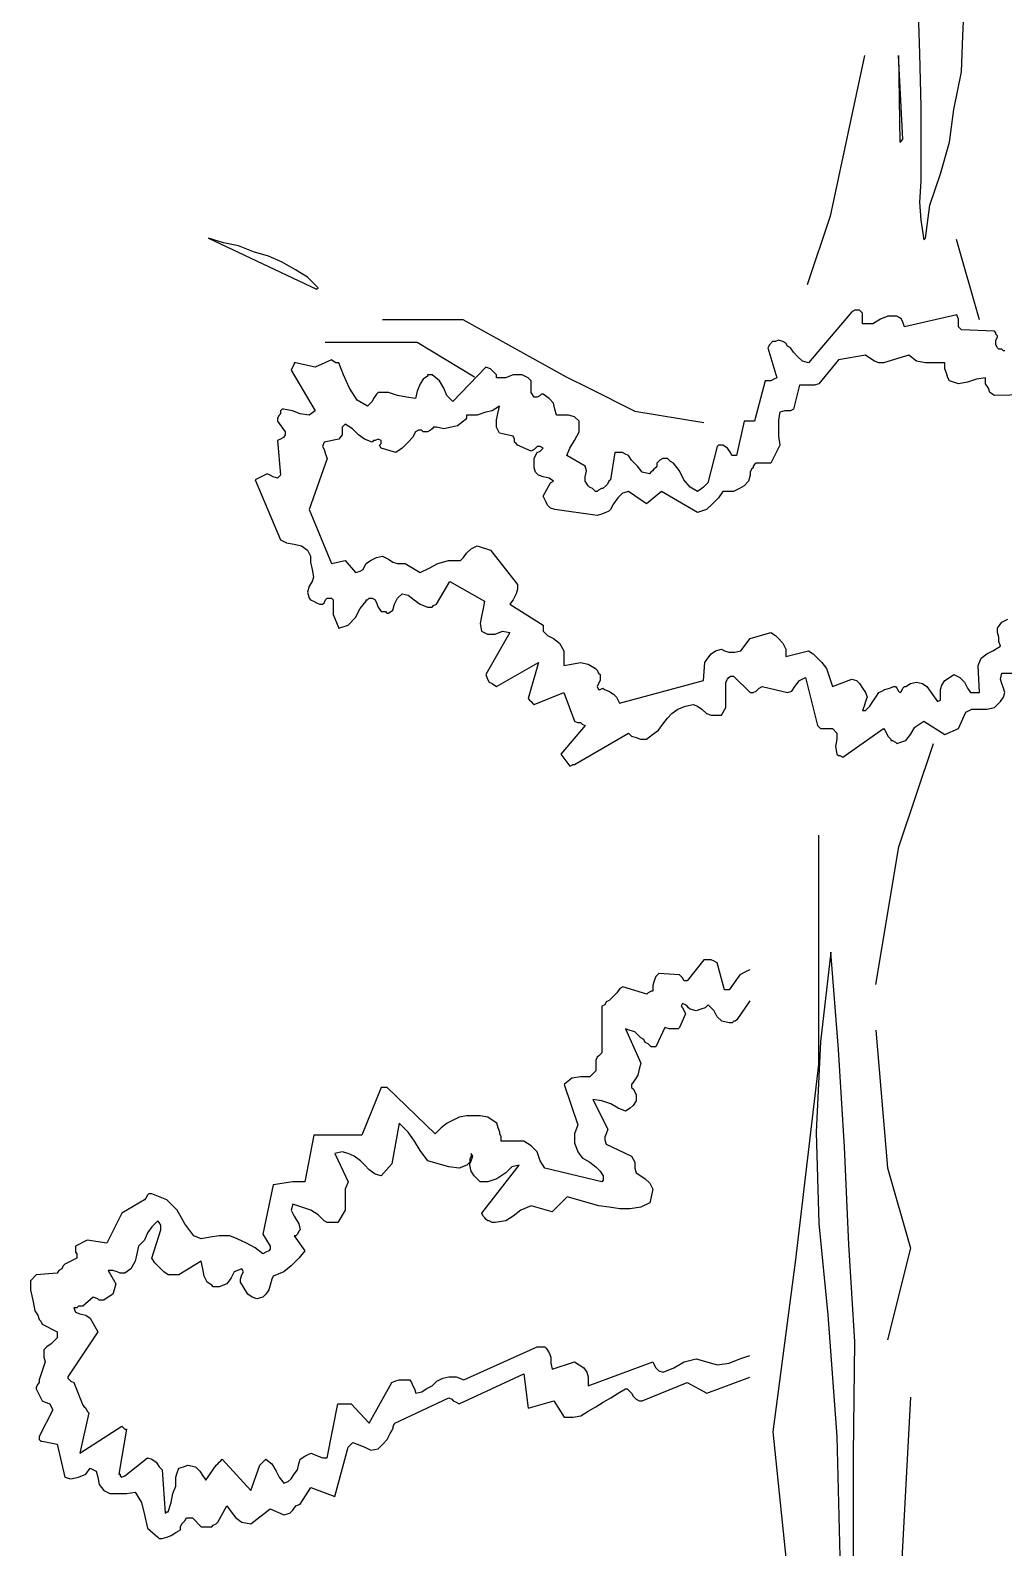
# Model space of a CAD drawing. Header units: millimetres. Extents: x 156.6 to 189.1, y 206.7 to 239.3.
# Drawn here: x 162.422 to 163.069, y 208.951 to 209.96 of the extents above; entities that cross this region are included whole.
import ezdxf

# ---------------------------------------------------------------- set-up
doc = ezdxf.new("R2010")
doc.units = ezdxf.units.MM
doc.header["$LTSCALE"] = 0.02
doc.layers.add('7', color=7, linetype='Continuous')

msp = doc.modelspace()

# ---------------------------------------------------------------- linework, layer by layer
for points in [[(162.9769, 209.9428), (162.954, 209.8361), (162.9388, 209.7903)], [(163.0379, 209.8208), (163.0532, 209.7674)], [(162.6565, 209.7674), (162.7099, 209.7674), (162.7785, 209.7293), (162.7938, 209.7217), (162.8243, 209.7064), (162.8701, 209.6988)], [(162.6183, 209.7522), (162.6794, 209.7522), (162.7175, 209.7293)], [(162.9845, 209.3252), (162.9998, 209.4167), (163.0227, 209.4853)], [(162.9464, 209.4243), (162.9464, 209.2718), (162.9311, 209.1421), (162.9159, 209.0277), (162.9388, 208.8066), (162.9464, 208.7837), (162.9464, 208.7151), (162.9388, 208.6693)], [(162.9845, 209.2947), (162.9922, 209.2031), (163.0074, 209.1498), (162.9922, 209.0888)], [(163.0074, 209.0506), (162.9998, 208.9057), (162.9998, 208.8371), (162.9769, 208.7151), (162.9769, 208.6312), (162.9769, 208.5626), (162.9769, 208.4482), (162.9769, 208.3643), (162.9845, 208.2881), (162.9998, 208.1813), (163.0151, 208.1355), (163.0379, 208.105)]]:
    msp.add_lwpolyline(points)
at = {"layer": '7', "linetype": 'Continuous'}
for points in [[(163.0124, 209.9789), (163.0135, 209.944), (163.0144, 209.9091), (163.0144, 209.8732), (163.0144, 209.8593), (163.0135, 209.8453), (163.0144, 209.8333), (163.0164, 209.8204), (163.0164, 209.8204), (163.0175, 209.8214), (163.0175, 209.8214), (163.0175, 209.8214)], [(163.0175, 209.8214), (163.0204, 209.8433), (163.0274, 209.8643), (163.0334, 209.8852), (163.0364, 209.9071), (163.0414, 209.9321), (163.0424, 209.956), (163.0434, 209.9799)], [(163.0025, 209.8872), (162.9995, 209.943), (163.0005, 209.8852), (163.0005, 209.8852), (163.0015, 209.8862), (163.0025, 209.8872), (163.0025, 209.8872)], [(162.6126, 209.7875), (162.6126, 209.7875), (162.6136, 209.7885), (162.6136, 209.7885), (162.6136, 209.7885), (162.6066, 209.7954), (162.5986, 209.8004), (162.5897, 209.8054), (162.5807, 209.8094), (162.5707, 209.8124), (162.5607, 209.8164), (162.5508, 209.8184), (162.5408, 209.8214), (162.6126, 209.7875)], [(163.0703, 209.7466), (163.0693, 209.7466), (163.0683, 209.7476), (163.0663, 209.7476), (163.0653, 209.7486), (163.0643, 209.7506), (163.0643, 209.7516), (163.0643, 209.7536), (163.0653, 209.7556), (163.0653, 209.7565), (163.0643, 209.7576), (163.0643, 209.7585), (163.0633, 209.7596), (163.0414, 209.7605), (163.0394, 209.7625), (163.0394, 209.7645), (163.0394, 209.7675), (163.0384, 209.7705), (163.0035, 209.7625), (163.0025, 209.7655), (163.0015, 209.7675), (163.0005, 209.7685), (162.9985, 209.7695), (162.9925, 209.7695), (162.9875, 209.7675), (162.9825, 209.7645), (162.9756, 209.7645), (162.9756, 209.7665), (162.9756, 209.7675), (162.9756, 209.7695), (162.9756, 209.7715), (162.9746, 209.7725), (162.9736, 209.7735), (162.9706, 209.7735), (162.9686, 209.7725), (162.9397, 209.7386), (162.9357, 209.7396), (162.9327, 209.7426), (162.9297, 209.7456), (162.9277, 209.7486), (162.9257, 209.7496), (162.9247, 209.7516), (162.9227, 209.7526), (162.9197, 209.7536), (162.9177, 209.7526), (162.9157, 209.7526), (162.9137, 209.7506), (162.9127, 209.7486), (162.9187, 209.7286), (162.9167, 209.7277), (162.9147, 209.7266), (162.9127, 209.7266), (162.9108, 209.7266), (162.9038, 209.6997), (162.9018, 209.6997), (162.9008, 209.6997), (162.8988, 209.6997), (162.8968, 209.6997), (162.8918, 209.6768), (162.8888, 209.6768), (162.8878, 209.6788), (162.8858, 209.6818), (162.8828, 209.6837), (162.8828, 209.6837), (162.8818, 209.6837), (162.8798, 209.6837), (162.8789, 209.6828), (162.8728, 209.6588), (162.8719, 209.6578), (162.8699, 209.6558), (162.8688, 209.6549), (162.8659, 209.6529), (162.8609, 209.6558), (162.8569, 209.6608), (162.8539, 209.6668), (162.8499, 209.6718), (162.8479, 209.6728), (162.8459, 209.6748), (162.8429, 209.6748), (162.8409, 209.6738), (162.84, 209.6728), (162.8389, 209.6718), (162.8389, 209.6698), (162.838, 209.6688), (162.8369, 209.6678), (162.836, 209.6668), (162.8349, 209.6658), (162.834, 209.6648), (162.829, 209.6658), (162.826, 209.6698), (162.822, 209.6738), (162.82, 209.6768), (162.818, 209.6778), (162.816, 209.6788), (162.814, 209.6788), (162.811, 209.6788), (162.808, 209.6608), (162.807, 209.6598), (162.8061, 209.6578), (162.805, 209.6568), (162.803, 209.6549), (162.8021, 209.6549), (162.8, 209.6538), (162.7991, 209.6529), (162.798, 209.6529), (162.7971, 209.6538), (162.7961, 209.6549), (162.7941, 209.6558), (162.7931, 209.6568), (162.7911, 209.6598), (162.7911, 209.6628), (162.7921, 209.6668), (162.7911, 209.6698), (162.7791, 209.6768), (162.7811, 209.6818), (162.7841, 209.6868), (162.7871, 209.6927), (162.7871, 209.6997), (162.7841, 209.7027), (162.7801, 209.7037), (162.7761, 209.7037), (162.7721, 209.7037), (162.7711, 209.7077), (162.7701, 209.7117), (162.7672, 209.7147), (162.7632, 209.7176), (162.7622, 209.7176), (162.7612, 209.7167), (162.7592, 209.7157), (162.7572, 209.7157), (162.7552, 209.7187), (162.7552, 209.7226), (162.7552, 209.7266), (162.7532, 209.7286), (162.7492, 209.7306), (162.7432, 209.7306), (162.7382, 209.7286), (162.7322, 209.7286), (162.7322, 209.7306), (162.7302, 209.7326), (162.7283, 209.7346), (162.7252, 209.7356), (162.7033, 209.7127), (162.6993, 209.7167), (162.6973, 209.7216), (162.6944, 209.7266), (162.6894, 209.7306), (162.6894, 209.7306), (162.6884, 209.7306), (162.6864, 209.7306), (162.6864, 209.7296), (162.6834, 209.7277), (162.6814, 209.7246), (162.6794, 209.7196), (162.6784, 209.7147), (162.6724, 209.7157), (162.6664, 209.7167), (162.6605, 209.7187), (162.6535, 209.7187), (162.6524, 209.7176), (162.6505, 209.7147), (162.6495, 209.7127), (162.6465, 209.7097), (162.6395, 209.7137), (162.6345, 209.7216), (162.6305, 209.7306), (162.6275, 209.7386), (162.6265, 209.7386), (162.6255, 209.7386), (162.6236, 209.7396), (162.6225, 209.7406), (162.6116, 209.7356), (162.5986, 209.7386), (162.5976, 209.7386), (162.5976, 209.7376), (162.5966, 209.7356), (162.5956, 209.7336), (162.6116, 209.7067), (162.6076, 209.7037), (162.6016, 209.7047), (162.5966, 209.7067), (162.5906, 209.7077), (162.5897, 209.7077), (162.5897, 209.7077), (162.5897, 209.7077), (162.5886, 209.7067), (162.5886, 209.7047), (162.5877, 209.7037), (162.5866, 209.7017), (162.5866, 209.6997), (162.5916, 209.6927), (162.5916, 209.6907), (162.5906, 209.6888), (162.5886, 209.6877), (162.5866, 209.6868), (162.5886, 209.6638), (162.5866, 209.6618), (162.5837, 209.6628), (162.5817, 209.6638), (162.5797, 209.6648), (162.5717, 209.6608), (162.5886, 209.6209), (162.5926, 209.6189), (162.5976, 209.6179), (162.6026, 209.6169), (162.6066, 209.614), (162.6086, 209.61), (162.6086, 209.606), (162.6096, 209.601), (162.6106, 209.596), (162.6096, 209.593), (162.6076, 209.59), (162.6066, 209.586), (162.6076, 209.5821), (162.6086, 209.581), (162.6106, 209.5801), (162.6126, 209.579), (162.6146, 209.5781), (162.6166, 209.5781), (162.6176, 209.579), (162.6186, 209.581), (162.6196, 209.5821), (162.6205, 209.5821), (162.6225, 209.5821), (162.6236, 209.581), (162.6236, 209.5801), (162.6236, 209.5711), (162.6275, 209.5621), (162.6335, 209.5641), (162.6385, 209.5691), (162.6415, 209.5751), (162.6455, 209.5801), (162.6455, 209.581), (162.6465, 209.581), (162.6475, 209.5821), (162.6495, 209.5821), (162.6515, 209.581), (162.6524, 209.579), (162.6535, 209.576), (162.6555, 209.5731), (162.6565, 209.5731), (162.6585, 209.5731), (162.6594, 209.5721), (162.6605, 209.5721), (162.6634, 209.574), (162.6644, 209.5781), (162.6664, 209.5821), (162.6694, 209.585), (162.6734, 209.584), (162.6774, 209.581), (162.6814, 209.5781), (162.6864, 209.576), (162.6874, 209.576), (162.6894, 209.576), (162.6904, 209.5771), (162.6924, 209.5781), (162.7013, 209.593), (162.7243, 209.5801), (162.7233, 209.5751), (162.7223, 209.5701), (162.7213, 209.5651), (162.7223, 209.5601), (162.7263, 209.5581), (162.7313, 209.5581), (162.7362, 209.5601), (162.7412, 209.5591), (162.7252, 209.5312), (162.7263, 209.5282), (162.7273, 209.5262), (162.7293, 209.5252), (162.7322, 209.5232), (162.7602, 209.5392), (162.7532, 209.5152), (162.7542, 209.5142), (162.7552, 209.5132), (162.7562, 209.5122), (162.7572, 209.5113), (162.7771, 209.5192), (162.7841, 209.5003), (162.7861, 209.4993), (162.7881, 209.4993), (162.7891, 209.4983), (162.7911, 209.4973), (162.7751, 209.4783), (162.7811, 209.4704), (162.7811, 209.4704), (162.7831, 209.4713), (162.7841, 209.4713), (162.7841, 209.4713)], [(163.1042, 209.7176), (163.0633, 209.7167), (163.0603, 209.7187), (163.0593, 209.7216), (163.0573, 209.7246), (163.0573, 209.7286), (163.0513, 209.7277), (163.0454, 209.7257), (163.0394, 209.7246), (163.0334, 209.7266), (163.0324, 209.7286), (163.0314, 209.7316), (163.0304, 209.7346), (163.0304, 209.7386), (163.0234, 209.7386), (163.0175, 209.7386), (163.0115, 209.7396), (163.0065, 209.7436), (162.9895, 209.7386), (162.9865, 209.7386), (162.9836, 209.7396), (162.9805, 209.7416), (162.9776, 209.7436), (162.9596, 209.7406), (162.9466, 209.7246), (162.9436, 209.7236), (162.9407, 209.7236), (162.9367, 209.7236), (162.9337, 209.7236), (162.9297, 209.7077), (162.9277, 209.7067), (162.9257, 209.7067), (162.9237, 209.7067), (162.9207, 209.7057), (162.9197, 209.7007), (162.9197, 209.6957), (162.9197, 209.6897), (162.9207, 209.6837), (162.9147, 209.6718), (162.9058, 209.6718), (162.9048, 209.6718), (162.9048, 209.6718), (162.9038, 209.6708), (162.9028, 209.6698), (162.9028, 209.6688), (162.9018, 209.6678), (162.9008, 209.6658), (162.9008, 209.6638), (162.8998, 209.6598), (162.8968, 209.6568), (162.8938, 209.6549), (162.8898, 209.6529), (162.8888, 209.6529), (162.8868, 209.6529), (162.8858, 209.6529), (162.8828, 209.6529), (162.8798, 209.6488), (162.8758, 209.6448), (162.8719, 209.6409), (162.8659, 209.6389), (162.8419, 209.6529), (162.832, 209.6448), (162.82, 209.6529), (162.816, 209.6518), (162.813, 209.6488), (162.81, 209.6448), (162.808, 209.6409), (162.807, 209.6399), (162.805, 209.6389), (162.8021, 209.6379), (162.7991, 209.6369), (162.7711, 209.6409), (162.7681, 209.6419), (162.7661, 209.6439), (162.7652, 209.6459), (162.7632, 209.6499), (162.7681, 209.6588), (162.7701, 209.6598), (162.7672, 209.6618), (162.7632, 209.6628), (162.7602, 209.6638), (162.7582, 209.6658), (162.7572, 209.6688), (162.7572, 209.6718), (162.7572, 209.6748), (162.7582, 209.6768), (162.7592, 209.6788), (162.7612, 209.6798), (162.7632, 209.6818), (162.7612, 209.6828), (162.7592, 209.6828), (162.7572, 209.6808), (162.7552, 209.6798), (162.7462, 209.6837), (162.7452, 209.6848), (162.7442, 209.6857), (162.7442, 209.6877), (162.7432, 209.6897), (162.7342, 209.6917), (162.7322, 209.6957), (162.7322, 209.7007), (162.7333, 209.7057), (162.7342, 209.7097), (162.7293, 209.7067), (162.7252, 209.7057), (162.7193, 209.7037), (162.7123, 209.7037), (162.7123, 209.7027), (162.7123, 209.7017), (162.7113, 209.7007), (162.7103, 209.6997), (162.7063, 209.6967), (162.7023, 209.6957), (162.6973, 209.6947), (162.6924, 209.6957), (162.6904, 209.6957), (162.6894, 209.6947), (162.6884, 209.6937), (162.6864, 209.6927), (162.6834, 209.6927), (162.6824, 209.6937), (162.6804, 209.6937), (162.6784, 209.6927), (162.6764, 209.6888), (162.6734, 209.6857), (162.6694, 209.6818), (162.6654, 209.6788), (162.6555, 209.6818), (162.6545, 209.6837), (162.6555, 209.6848), (162.6555, 209.6868), (162.6535, 209.6877), (162.6535, 209.6877), (162.6515, 209.6868), (162.6505, 209.6868), (162.6495, 209.6857), (162.6445, 209.6877), (162.6405, 209.6907), (162.6365, 209.6947), (162.6315, 209.6977), (162.6295, 209.6957), (162.6295, 209.6927), (162.6295, 209.6907), (162.6275, 209.6877), (162.6176, 209.6857), (162.6166, 209.6828), (162.6176, 209.6808), (162.6186, 209.6778), (162.6196, 209.6748), (162.6076, 209.6409), (162.6225, 209.605), (162.6315, 209.607), (162.6385, 209.599), (162.6415, 209.6), (162.6435, 209.601), (162.6445, 209.603), (162.6455, 209.605), (162.6485, 209.607), (162.6524, 209.609), (162.6565, 209.61), (162.6605, 209.608), (162.6634, 209.606), (162.6664, 209.605), (162.6684, 209.605), (162.6714, 209.605), (162.6814, 209.599), (162.6874, 209.602), (162.6933, 209.605), (162.7003, 209.607), (162.7083, 209.607), (162.7103, 209.609), (162.7123, 209.612), (162.7153, 209.6149), (162.7193, 209.6169), (162.7283, 209.614), (162.7462, 209.591), (162.7462, 209.588), (162.7452, 209.585), (162.7432, 209.581), (162.7412, 209.5781), (162.7632, 209.5641), (162.7632, 209.5641), (162.7632, 209.5631), (162.7632, 209.5611), (162.7632, 209.5601), (162.7661, 209.5571), (162.7701, 209.5551), (162.7741, 209.5521), (162.7771, 209.5471), (162.7771, 209.5372), (162.7821, 209.5382), (162.7881, 209.5392), (162.7931, 209.5382), (162.798, 209.5352), (162.7991, 209.5342), (162.8, 209.5322), (162.8011, 209.5312), (162.8011, 209.5312), (162.8011, 209.5292), (162.8011, 209.5272), (162.8, 209.5252), (162.7991, 209.5232), (162.8, 209.5212), (162.8011, 209.5212), (162.803, 209.5222), (162.8041, 209.5212), (162.807, 209.5202), (162.81, 209.5182), (162.812, 209.5162), (162.814, 209.5122), (162.8699, 209.5272), (162.8708, 209.5392), (162.8728, 209.5421), (162.8749, 209.5451), (162.8778, 209.5471), (162.8818, 209.5481), (162.8838, 209.5471), (162.8868, 209.5461), (162.8908, 209.5461), (162.8948, 209.5471), (162.9008, 209.5551), (162.9147, 209.5591), (162.9177, 209.5571), (162.9197, 209.5551), (162.9227, 209.5521), (162.9247, 209.5481), (162.9247, 209.5471), (162.9247, 209.5461), (162.9247, 209.5441), (162.9247, 209.5432), (162.9397, 209.5471), (162.9427, 209.5451), (162.9456, 209.5421), (162.9486, 209.5392), (162.9516, 209.5352), (162.9556, 209.5232), (162.9686, 209.5282), (162.9716, 209.5272), (162.9736, 209.5252), (162.9756, 209.5222), (162.9776, 209.5192), (162.9786, 209.5162), (162.9776, 209.5132), (162.9766, 209.5102), (162.9756, 209.5073), (162.9756, 209.5073), (162.9766, 209.5073), (162.9776, 209.5073), (162.9776, 209.5073)], [(162.9776, 209.5073), (162.9805, 209.5102), (162.9825, 209.5132), (162.9845, 209.5162), (162.9865, 209.5192), (162.9885, 209.5202), (162.9905, 209.5212), (162.9935, 209.5222), (162.9965, 209.5232), (162.9975, 209.5232), (162.9985, 209.5222), (162.9995, 209.5202), (163.0005, 209.5192), (163.0015, 209.5202), (163.0025, 209.5222), (163.0035, 209.5232), (163.0045, 209.5232), (163.0075, 209.5252), (163.0115, 209.5262), (163.0155, 209.5252), (163.0184, 209.5232), (163.0254, 209.5132), (163.0274, 209.5142), (163.0274, 209.5162), (163.0274, 209.5192), (163.0274, 209.5212), (163.0284, 209.5242), (163.0304, 209.5272), (163.0334, 209.5292), (163.0364, 209.5312), (163.0404, 209.5292), (163.0434, 209.5262), (163.0454, 209.5222), (163.0474, 209.5192), (163.0494, 209.5192), (163.0504, 209.5192), (163.0524, 209.5192), (163.0533, 209.5192), (163.0524, 209.5372), (163.0544, 209.5421), (163.0583, 209.5451), (163.0623, 209.5471), (163.0673, 209.5501), (163.0663, 209.5531), (163.0663, 209.5561), (163.0653, 209.5591), (163.0653, 209.5621), (163.0683, 209.5661), (163.0723, 209.5681)], [(162.7841, 209.4713), (162.82, 209.4923), (162.822, 209.4903), (162.825, 209.4893), (162.828, 209.4883), (162.832, 209.4883), (162.836, 209.4913), (162.84, 209.4943), (162.8429, 209.4983), (162.8459, 209.5023), (162.8489, 209.5053), (162.8529, 209.5082), (162.8579, 209.5102), (162.8629, 209.5113), (162.8659, 209.5102), (162.8688, 209.5082), (162.8719, 209.5053), (162.8749, 209.5043), (162.8758, 209.5043), (162.8778, 209.5043), (162.8798, 209.5043), (162.8818, 209.5043), (162.8848, 209.5093), (162.8848, 209.5142), (162.8848, 209.5202), (162.8848, 209.5262), (162.8858, 209.5282), (162.8868, 209.5292), (162.8878, 209.5302), (162.8898, 209.5302), (162.9008, 209.5192), (162.9028, 209.5192), (162.9048, 209.5202), (162.9068, 209.5222), (162.9088, 209.5232), (162.9257, 209.5192), (162.9287, 209.5202), (162.9307, 209.5232), (162.9337, 209.5272), (162.9377, 209.5292), (162.9456, 209.4973), (162.9477, 209.4953), (162.9497, 209.4953), (162.9526, 209.4953), (162.9556, 209.4953), (162.9586, 209.4923), (162.9586, 209.4883), (162.9576, 209.4833), (162.9586, 209.4783), (162.9586, 209.4783), (162.9596, 209.4773), (162.9606, 209.4773), (162.9626, 209.4763), (162.9895, 209.4953), (162.9905, 209.4943), (162.9915, 209.4923), (162.9925, 209.4903), (162.9945, 209.4883), (162.9945, 209.4873), (162.9955, 209.4873), (162.9975, 209.4863), (162.9985, 209.4853), (163.0045, 209.4873), (163.0075, 209.4913), (163.0105, 209.4963), (163.0164, 209.5003), (163.0304, 209.4913), (163.0394, 209.4953), (163.0444, 209.5062), (163.0484, 209.5082), (163.0533, 209.5082), (163.0583, 209.5082), (163.0633, 209.5093), (163.0653, 209.5113), (163.0673, 209.5132), (163.0693, 209.5162), (163.0703, 209.5192), (163.0693, 209.5222), (163.0683, 209.5252), (163.0673, 209.5282), (163.0683, 209.5322), (163.0833, 209.5322)], [(162.9006, 209.3349), (162.8979, 209.3335), (162.894, 209.3315), (162.887, 209.3215), (162.887, 209.3215), (162.886, 209.3215), (162.885, 209.3215), (162.8839, 209.3215), (162.879, 209.3395), (162.877, 209.3405), (162.875, 209.3415), (162.872, 209.3415), (162.87, 209.3415), (162.859, 209.3275), (162.857, 209.3275), (162.856, 209.3295), (162.8551, 209.3305), (162.854, 209.3315), (162.8401, 209.3325), (162.8381, 209.3305), (162.8371, 209.3275), (162.8361, 209.3245), (162.8361, 209.3215), (162.8361, 209.3206), (162.8351, 209.3206), (162.8331, 209.3195), (162.8321, 209.3186), (162.8162, 209.3235), (162.8142, 209.3225), (162.8122, 209.3195), (162.8102, 209.3175), (162.8082, 209.3156), (162.8072, 209.3145), (162.8052, 209.3136), (162.8042, 209.3116), (162.8022, 209.3106), (162.8022, 209.2797), (162.8012, 209.2786), (162.8002, 209.2777), (162.7992, 209.2767), (162.7982, 209.2747), (162.7982, 209.2727), (162.7982, 209.2717), (162.7982, 209.2697), (162.7982, 209.2677), (162.7942, 209.2637), (162.7882, 209.2637), (162.7823, 209.2627), (162.7773, 209.2587), (162.7862, 209.2318), (162.7842, 209.2258), (162.7842, 209.2198), (162.7862, 209.2138), (162.7893, 209.2098), (162.7942, 209.2069), (162.7982, 209.2039), (162.8012, 209.2009), (162.8032, 209.1979), (162.8032, 209.1969), (162.8032, 209.1959), (162.8032, 209.1949), (162.8022, 209.1939), (162.7643, 209.2029), (162.7613, 209.2078), (162.7593, 209.2138), (162.7553, 209.2178), (162.7504, 209.2208), (162.7354, 209.2208), (162.7354, 209.2228), (162.7354, 209.2238), (162.7344, 209.2258), (162.7344, 209.2268), (162.7334, 209.2298), (162.7324, 209.2328), (162.7294, 209.2348), (162.7264, 209.2368), (162.7214, 209.2378), (162.7165, 209.2378), (162.7124, 209.2378), (162.7075, 209.2368), (162.7035, 209.2348), (162.6995, 209.2328), (162.6955, 209.2298), (162.6915, 209.2258), (162.6596, 209.2567), (162.6596, 209.2567), (162.6586, 209.2567), (162.6566, 209.2567), (162.6556, 209.2567), (162.6426, 209.2248), (162.6107, 209.2248), (162.6048, 209.1939), (162.5968, 209.1939), (162.5838, 209.1919), (162.5768, 209.159), (162.5818, 209.151), (162.5818, 209.149), (162.5808, 209.148), (162.5788, 209.147), (162.5768, 209.146), (162.5718, 209.15), (162.5659, 209.153), (162.5599, 209.156), (162.5549, 209.158), (162.5479, 209.158), (162.5419, 209.157), (162.5359, 209.156), (162.5309, 209.158), (162.525, 209.166), (162.52, 209.175), (162.513, 209.1819), (162.503, 209.1859), (162.501, 209.1859), (162.5001, 209.1849), (162.499, 209.1829), (162.4981, 209.1819), (162.4831, 209.173), (162.4731, 209.153), (162.4601, 209.155), (162.4522, 209.151), (162.4522, 209.149), (162.4522, 209.147), (162.4532, 209.146), (162.4532, 209.143), (162.4452, 209.139), (162.4442, 209.1381), (162.4432, 209.1361), (162.4412, 209.135), (162.4402, 209.1331), (162.4262, 209.1321), (162.4223, 209.1281), (162.4223, 209.1221), (162.4242, 209.1141), (162.4253, 209.1081), (162.4273, 209.1051), (162.4282, 209.1022), (162.4293, 209.1011), (162.4302, 209.0992), (162.4402, 209.0942), (162.4402, 209.0902), (162.4382, 209.0882), (162.4362, 209.0862), (162.4332, 209.0842), (162.4312, 209.0822), (162.4312, 209.0802), (162.4312, 209.0772), (162.4322, 209.0742), (162.4282, 209.0622), (162.4282, 209.0603), (162.4273, 209.0593), (162.4262, 209.0573), (162.4262, 209.0563), (162.4302, 209.0483), (162.4322, 209.0473), (162.4352, 209.0463), (162.4362, 209.0443), (162.4372, 209.0423), (162.4282, 209.0244), (162.4282, 209.0233), (162.4282, 209.0224), (162.4293, 209.0214), (162.4302, 209.0214), (162.4402, 209.0194), (162.4452, 208.9974), (162.4492, 208.9964), (162.4542, 208.9974), (162.4592, 208.9994), (162.4621, 209.0034), (162.4661, 209.0014), (162.4671, 208.9974), (162.4681, 208.9925), (162.4711, 208.9885), (162.4751, 208.9865), (162.4811, 208.9865), (162.4861, 208.9865), (162.492, 208.9875), (162.4961, 208.9805), (162.4981, 208.9725), (162.5001, 208.9635), (162.507, 208.9575), (162.508, 208.9566), (162.509, 208.9566), (162.51, 208.9566), (162.51, 208.9566)], [(162.9596, 208.7873), (162.9666, 208.8621), (162.9696, 208.9368), (162.9696, 209.0126), (162.9706, 209.0874), (162.9666, 209.1522), (162.9636, 209.2171), (162.9596, 209.2819), (162.9546, 209.3467), (162.9477, 209.2869), (162.9447, 209.227), (162.9466, 209.1662), (162.9526, 209.1054), (162.9586, 209.0246), (162.9606, 208.9448), (162.9596, 208.866), (162.9596, 208.7873)], [(162.9006, 209.3142), (162.892, 209.3016), (162.8909, 209.3006), (162.89, 209.3006), (162.889, 209.2996), (162.887, 209.2996), (162.882, 209.3006), (162.879, 209.3036), (162.877, 209.3076), (162.873, 209.3116), (162.871, 209.3096), (162.868, 209.3086), (162.865, 209.3076), (162.861, 209.3086), (162.86, 209.3096), (162.859, 209.3106), (162.858, 209.3116), (162.856, 209.3125), (162.8551, 209.3106), (162.856, 209.3096), (162.857, 209.3076), (162.858, 209.3056), (162.854, 209.2966), (162.8531, 209.2956), (162.8501, 209.2956), (162.8471, 209.2956), (162.8441, 209.2966), (162.8381, 209.2836), (162.8371, 209.2836), (162.8361, 209.2836), (162.8351, 209.2836), (162.8341, 209.2846), (162.8331, 209.2856), (162.8311, 209.2866), (162.8301, 209.2886), (162.8281, 209.2896), (162.8261, 209.2916), (162.8241, 209.2936), (162.8212, 209.2946), (162.8181, 209.2956), (162.8281, 209.2727), (162.8271, 209.2687), (162.8261, 209.2647), (162.8241, 209.2617), (162.8221, 209.2587), (162.8221, 209.2567), (162.8231, 209.2557), (162.8241, 209.2537), (162.8251, 209.2517), (162.8251, 209.2478), (162.8231, 209.2447), (162.8212, 209.2428), (162.8181, 209.2408), (162.8132, 209.2428), (162.8082, 209.2458), (162.8022, 209.2478), (162.7962, 209.2487), (162.8062, 209.2288), (162.8052, 209.2258), (162.8042, 209.2238), (162.8042, 209.2218), (162.8052, 209.2188), (162.8221, 209.2109), (162.8231, 209.2089), (162.8241, 209.2069), (162.8241, 209.2029), (162.8251, 209.1999), (162.8281, 209.1979), (162.8311, 209.1959), (162.8341, 209.1929), (162.8361, 209.1889), (162.8341, 209.1799), (162.8281, 209.177), (162.8212, 209.1759), (162.8142, 209.1759), (162.8072, 209.177), (162.8002, 209.1779), (162.7932, 209.1799), (162.7862, 209.1819), (162.7792, 209.1839), (162.7693, 209.1739), (162.7553, 209.1779), (162.7484, 209.175), (162.7434, 209.171), (162.7384, 209.168), (162.7314, 209.1669), (162.7294, 209.1669), (162.7274, 209.168), (162.7264, 209.168), (162.7264, 209.168), (162.7254, 209.1689), (162.7244, 209.17), (162.7234, 209.171), (162.7224, 209.173), (162.7473, 209.2049), (162.7424, 209.2039), (162.7384, 209.1999), (162.7324, 209.1959), (162.7264, 209.1939), (162.7254, 209.1939), (162.7234, 209.1939), (162.7224, 209.1939), (162.7214, 209.1939), (162.7194, 209.1959), (162.7174, 209.1979), (162.7154, 209.2009), (162.7145, 209.2049), (162.7145, 209.2058), (162.7154, 209.2078), (162.7165, 209.2109), (162.7154, 209.2128), (162.7154, 209.2109), (162.7145, 209.2089), (162.7145, 209.2069), (162.7124, 209.2049), (162.7075, 209.2029), (162.7005, 209.2039), (162.6935, 209.2058), (162.6865, 209.2078), (162.6815, 209.2148), (162.6776, 209.2208), (162.6736, 209.2268), (162.6676, 209.2328), (162.6626, 209.2058), (162.6556, 209.1979), (162.6516, 209.1989), (162.6476, 209.2019), (162.6446, 209.2049), (162.6417, 209.2078), (162.6376, 209.2109), (162.6337, 209.2128), (162.6297, 209.2138), (162.6247, 209.2128), (162.6337, 209.1939), (162.6317, 209.1889), (162.6317, 209.1849), (162.6317, 209.1799), (162.6317, 209.175), (162.6267, 209.1669), (162.6247, 209.1669), (162.6217, 209.1669), (162.6197, 209.1669), (162.6177, 209.168), (162.6137, 209.172), (162.6087, 209.175), (162.6028, 209.177), (162.5968, 209.1789), (162.5958, 209.175), (162.5978, 209.171), (162.6008, 209.166), (162.6017, 209.162), (162.6008, 209.161), (162.5998, 209.159), (162.5988, 209.158), (162.5978, 209.158), (162.6048, 209.148), (162.6008, 209.143), (162.5958, 209.1381), (162.5908, 209.1341), (162.5838, 209.1311), (162.5828, 209.1291), (162.5818, 209.1251), (162.5808, 209.1221), (162.5788, 209.1191), (162.5768, 209.1171), (162.5729, 209.1161), (162.5698, 209.1171), (162.5668, 209.1191), (162.5619, 209.1271), (162.5619, 209.1291), (162.5628, 209.1321), (162.5639, 209.1341), (162.5628, 209.1361), (162.5579, 209.1341), (162.5559, 209.1301), (162.5529, 209.1261), (162.5479, 209.1241), (162.5469, 209.1241), (162.5459, 209.1241), (162.5439, 209.1241), (162.5429, 209.1251), (162.5399, 209.1271), (162.5379, 209.1311), (162.5369, 209.1361), (162.5359, 209.141), (162.521, 209.1321), (162.519, 209.1321), (162.518, 209.1321), (162.516, 209.1321), (162.514, 209.1321), (162.511, 209.1341), (162.508, 209.137), (162.505, 209.14), (162.503, 209.143), (162.509, 209.162), (162.509, 209.163), (162.509, 209.165), (162.508, 209.1669), (162.507, 209.168), (162.503, 209.164), (162.5001, 209.16), (162.4981, 209.155), (162.4941, 209.151), (162.4931, 209.146), (162.492, 209.141), (162.4891, 209.1361), (162.4851, 209.1331), (162.4821, 209.1331), (162.4801, 209.1341), (162.4771, 209.135), (162.4741, 209.135), (162.4791, 209.1261), (162.4781, 209.1221), (162.4771, 209.1191), (162.4741, 209.1171), (162.4711, 209.1151), (162.4701, 209.1151), (162.4681, 209.1151), (162.4671, 209.1161), (162.4641, 209.1171), (162.4572, 209.1111), (162.4562, 209.1111), (162.4542, 209.1111), (162.4532, 209.1101), (162.4512, 209.1101), (162.4522, 209.1071), (162.4552, 209.1061), (162.4592, 209.1051), (162.4621, 209.1031), (162.4671, 209.0942), (162.4472, 209.0642), (162.4472, 209.0633), (162.4482, 209.0622), (162.4492, 209.0613), (162.4512, 209.0603), (162.4572, 209.0453), (162.4581, 209.0443), (162.4592, 209.0433), (162.4601, 209.0413), (162.4612, 209.0403), (162.4552, 209.0134), (162.4831, 209.0314), (162.4831, 209.0314), (162.4841, 209.0303), (162.4851, 209.0294), (162.4861, 209.0294), (162.4811, 208.9994), (162.4821, 208.9994), (162.4821, 208.9984), (162.4831, 208.9974), (162.4851, 208.9984), (162.5001, 209.0104), (162.503, 209.0094), (162.506, 209.0074), (162.508, 209.0044), (162.51, 209.0024), (162.512, 208.9735), (162.512, 208.9735), (162.513, 208.9745), (162.514, 208.9745), (162.514, 208.9745)], [(162.514, 208.9745), (162.516, 208.9805), (162.517, 208.9865), (162.519, 208.9914), (162.519, 208.9974), (162.52, 209.0004), (162.521, 209.0034), (162.524, 209.0044), (162.527, 209.0054), (162.532, 209.0044), (162.5349, 209.0014), (162.5369, 208.9984), (162.5389, 208.9954), (162.5459, 209.0054), (162.5469, 209.0064), (162.5479, 209.0074), (162.5489, 209.0084), (162.5499, 209.0094), (162.5689, 208.9885), (162.5748, 209.0054), (162.5758, 209.0064), (162.5768, 209.0074), (162.5778, 209.0084), (162.5788, 209.0094), (162.5828, 209.0064), (162.5858, 209.0014), (162.5878, 208.9974), (162.5908, 208.9934), (162.5938, 208.9945), (162.5958, 208.9964), (162.5978, 208.9994), (162.5998, 209.0024), (162.6008, 209.0064), (162.6017, 209.0094), (162.6048, 209.0114), (162.6087, 209.0134), (162.6117, 209.0124), (162.6137, 209.0114), (162.6167, 209.0104), (162.6197, 209.0104), (162.6267, 209.0463), (162.6356, 209.0463), (162.6476, 209.0334), (162.6626, 209.0603), (162.6646, 209.0613), (162.6676, 209.0622), (162.6706, 209.0622), (162.6745, 209.0622), (162.6756, 209.0603), (162.6765, 209.0583), (162.6776, 209.0563), (162.6785, 209.0533), (162.6825, 209.0543), (162.6855, 209.0563), (162.6895, 209.0583), (162.6925, 209.0613), (162.6965, 209.0633), (162.7005, 209.0642), (162.7055, 209.0642), (162.7104, 209.0622), (162.7593, 209.0842), (162.7613, 209.0842), (162.7633, 209.0842), (162.7643, 209.0842), (162.7653, 209.0832), (162.7673, 209.0802), (162.7683, 209.0772), (162.7683, 209.0732), (162.7693, 209.0692), (162.7842, 209.0742), (162.7872, 209.0722), (162.7902, 209.0702), (162.7922, 209.0672), (162.7932, 209.0642), (162.7932, 209.0633), (162.7932, 209.0613), (162.7932, 209.0603), (162.7932, 209.0583), (162.8361, 209.0742), (162.8371, 209.0722), (162.8381, 209.0702), (162.8401, 209.0682), (162.8431, 209.0672), (162.8501, 209.0702), (162.857, 209.0742), (162.865, 209.0762), (162.872, 209.0742), (162.879, 209.0722), (162.887, 209.0732), (162.894, 209.0762), (162.9006, 209.0784)], [(162.51, 208.9566), (162.513, 208.9575), (162.516, 208.9586), (162.519, 208.9606), (162.522, 208.9625), (162.522, 208.9645), (162.523, 208.9665), (162.525, 208.9685), (162.526, 208.9705), (162.526, 208.9705), (162.527, 208.9705), (162.529, 208.9705), (162.53, 208.9705), (162.5359, 208.9645), (162.5369, 208.9645), (162.5389, 208.9645), (162.5399, 208.9645), (162.5409, 208.9645), (162.5429, 208.9645), (162.5439, 208.9655), (162.5459, 208.9665), (162.5469, 208.9675), (162.5529, 208.9785), (162.5559, 208.9745), (162.5589, 208.9705), (162.5628, 208.9675), (162.5689, 208.9665), (162.5818, 208.9765), (162.5908, 208.9725), (162.5948, 208.9735), (162.5968, 208.9755), (162.5988, 208.9785), (162.6017, 208.9795), (162.6087, 208.9905), (162.6247, 208.9845), (162.6337, 209.0174), (162.6367, 209.0204), (162.6396, 209.0194), (162.6446, 209.0174), (162.6486, 209.0154), (162.6536, 209.0164), (162.6566, 209.0194), (162.6596, 209.0224), (162.6616, 209.0264), (162.6626, 209.0283), (162.6636, 209.0303), (162.6636, 209.0314), (162.6646, 209.0334), (162.7005, 209.0503), (162.7025, 209.0493), (162.7035, 209.0483), (162.7055, 209.0473), (162.7075, 209.0463), (162.7504, 209.0662), (162.7533, 209.0433), (162.7703, 209.0483), (162.7773, 209.0373), (162.7832, 209.0373), (162.7882, 209.0383), (162.7932, 209.0413), (162.7982, 209.0443), (162.8032, 209.0473), (162.8082, 209.0503), (162.8132, 209.0533), (162.8181, 209.0563), (162.8192, 209.0563), (162.8212, 209.0543), (162.8221, 209.0533), (162.8231, 209.0513), (162.8241, 209.0503), (162.8251, 209.0493), (162.8271, 209.0483), (162.8291, 209.0483), (162.859, 209.0603), (162.872, 209.0533), (162.9006, 209.0639)]]:
    msp.add_lwpolyline(points, dxfattribs=at)

doc.saveas('drawing.dxf')
